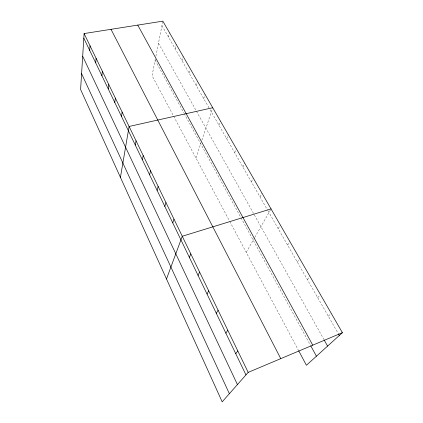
<?xml version="1.0" encoding="UTF-8"?>
<svg xmlns="http://www.w3.org/2000/svg" width="423" height="423" viewBox="0 0 423 423"><rect width="100%" height="100%" fill="white"/><g stroke="black" fill="none" stroke-linecap="round" stroke-linejoin="round"><path stroke-width="0.32" stroke-dasharray="2.12 1.59" d="M155.378 58.887L152.053 75.685L229.44 220.859M155.886 56.312L162.839 21.15M168.481 37.06L169.433 32.592M175.175 48.756L176.195 44.325M182.043 60.748L183.133 56.359M189.086 73.042L190.08 69.324M196.309 85.663L197.546 81.369M203.722 98.612L205.039 94.371M195.928 158.001L201.078 142.604M201.866 140.235L212.737 107.722M218.924 125.15L220.404 121.031M226.707 138.749L228.283 134.694M234.707 152.714L236.367 148.727M242.918 167.064L244.679 163.146M251.362 181.805L253.224 177.972M260.039 196.959L262.011 193.216M246.239 252.378L254.461 237.964M254.778 237.414L271.048 208.899M278.149 228.584L280.354 225.036M287.603 245.091L289.929 241.649M297.337 262.091L299.791 258.765M307.362 279.603L309.959 276.399M317.694 297.649L320.438 294.582M328.348 316.256L331.246 313.337M161.946 25.65L209.75 109.134M210.067 109.689L267.69 210.321M268.008 210.876L338.051 333.197M158.477 43.188L196.145 110.657M196.452 111.207L323.812 339.341M155.119 60.172L183.846 112.893M184.153 113.449L240.698 217.226M241.015 217.808L310.598 345.517M229.747 221.435L298.347 350.133"/><path stroke-width="0.63" d="M84.108 33.56L80.603 89.502L222.186 401.85L248.185 372.372L342.397 332.684L162.839 21.15L84.108 33.56L248.185 372.372M89.687 50.385L90.03 45.79M95.709 62.895L96.111 58.342M101.895 75.733L102.355 71.233M108.246 88.925L108.769 84.478M114.776 102.477L115.357 98.088M121.48 116.404L122.136 112.079M120.433 177.369L129.105 126.472L212.737 107.722M135.26 145.02L136.058 140.833M142.334 159.714L143.212 155.606M149.615 174.831L150.572 170.807M157.107 190.382L158.149 186.453M164.817 206.392L165.948 202.559M172.753 222.884L173.985 219.151M166.503 279.011L182.265 236.256L271.048 208.899M189.367 257.38L190.805 253.885M198.059 275.436L199.614 272.074M207.032 294.064L208.703 290.85M216.29 313.295L218.094 310.233M225.856 333.155L227.791 330.257M235.738 353.676L237.816 350.958M342.397 332.684L306.416 365.266L298.659 350.715M338.374 333.758L339.341 335.455M324.124 339.902L327.582 346.099M137.755 25.105L312.761 345.173M310.905 346.077L316.425 356.203M111.006 29.319L280.761 358.646M83.817 38.197L245.959 374.894M82.686 56.233L237.425 384.57M81.597 73.644L229.372 393.702"/></g></svg>
